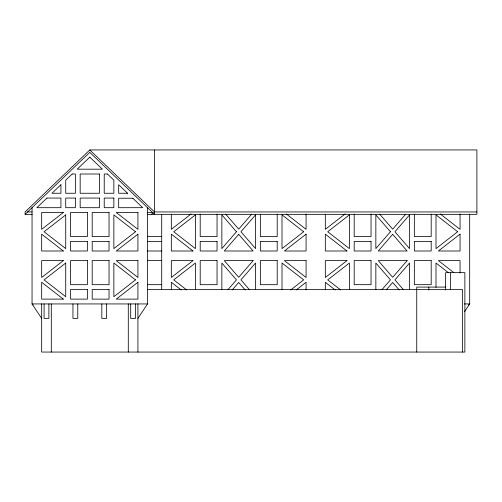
<?xml version="1.0" encoding="UTF-8"?>
<svg xmlns="http://www.w3.org/2000/svg" width="502" height="502" viewBox="0 0 502 502"><rect width="100%" height="100%" fill="white"/><g stroke="black" fill="none" stroke-linecap="round" stroke-linejoin="round"><path stroke-width="0.75" d="M137.918 318.368L147.538 303.936L147.538 207.69M464.657 311.466L469.684 303.936L469.684 213.952M251.64 214.228L238.701 229.163L225.756 214.228M227.895 289.748L236.455 279.871L221.859 263.029L221.859 289.667M232.231 289.93L238.701 282.463L245.171 289.93M405.629 214.228L392.689 229.163L379.744 214.228M381.884 289.748L390.443 279.871L375.847 263.029L375.847 289.667M386.214 289.93L392.689 282.463L399.159 289.93M151.158 214.749L153.198 212.503L147.073 212.503M468.611 305.003L469.684 303.936L464.419 303.936M147.538 214.348L476.9 214.348L476.9 149.947L89.795 149.947L25.1 211.944L25.1 214.348L32.159 214.348M25.1 214.348L89.795 152.351L154.49 214.348L154.49 149.947M191.13 213.946L171.333 229.345L171.333 214.034M345.119 213.946L325.321 229.345L325.321 214.034M290.671 289.98L303.666 279.871L282.011 263.029L282.011 289.667M296.167 289.98L306.069 282.281L306.069 289.936M27.453 211.944L32.159 211.944M476.9 211.944L154.49 211.944L89.795 149.947M147.538 236.561L161.707 236.561M147.538 241.374L161.707 241.374M147.538 251L161.707 251M147.538 260.626L161.707 260.626M147.538 284.684L161.707 284.684M445.619 287.094L416.748 287.094L416.748 352.053M147.538 289.497L462.461 289.497L462.461 352.053M147.538 303.936L32.046 303.936L32.046 207.69M440.26 213.946L460.058 229.345L460.058 214.034M453.871 272.655L438.403 260.626L460.058 260.626L460.058 272.875M448.374 272.655L436 263.029L436 287.313M286.272 213.946L306.069 229.345L306.069 214.034M340.72 289.98L327.724 279.871L349.379 263.029L349.379 289.667M335.217 289.98L325.321 282.281L325.321 289.936M186.731 289.98L173.736 279.871L195.391 263.029L195.391 289.667M181.228 289.98L171.333 282.281L171.333 289.936M33.119 305.003L32.046 303.936L41.672 318.368M403.489 289.748L394.936 279.871L409.532 263.029L409.532 289.667M249.5 289.748L240.947 279.871L255.543 263.029L255.543 289.667M450.432 272.655L450.432 289.779M445.619 290.156L445.619 272.655L464.871 272.655L464.871 352.053L41.672 352.053L41.672 303.936M431.187 214.053L431.187 236.561L414.345 236.561L414.345 214.053M428.777 287.094L428.777 290.219M371.034 214.053L371.034 236.561L354.192 236.561L354.192 214.053M277.198 214.053L277.198 236.561L260.356 236.561L260.356 214.053M217.046 214.053L217.046 236.561L200.204 236.561L200.204 214.053M161.707 214.348L161.707 289.497M137.918 303.936L137.918 352.053M135.509 303.936L135.509 318.368L130.696 318.368L130.696 303.936M128.292 303.936L128.292 352.053M106.637 303.936L106.637 318.368L101.824 318.368L101.824 303.936M77.766 303.936L77.766 318.368L72.953 318.368L72.953 303.936M51.298 303.936L51.298 352.053M48.889 303.936L48.889 318.368L44.082 318.368L44.082 303.936M236.455 231.755L221.859 248.597L221.859 214.906L236.455 231.755M238.701 234.34L224.262 251L253.133 251L238.701 234.34M255.543 214.906L240.947 231.755L255.543 248.597L255.543 214.906M253.133 260.626L238.701 277.28L224.262 260.626L253.133 260.626M390.443 231.755L375.847 248.597L375.847 214.906L390.443 231.755M392.689 234.34L378.251 251L407.122 251L392.689 234.34M409.532 214.906L394.936 231.755L409.532 248.597L409.532 214.906M407.122 260.626L392.689 277.28L378.251 260.626L407.122 260.626M46.943 198.064L36.859 207.69L60.924 207.69L60.924 198.064L46.943 198.064M60.924 184.723L51.982 193.257L60.924 193.257L60.924 184.723M72.15 174.006L65.731 180.13L65.731 193.257L75.356 193.257L75.356 174.006L72.15 174.006M89.795 157.164L77.189 169.193L102.395 169.193L89.795 157.164M63.327 212.503L41.672 229.345L41.672 212.503L63.327 212.503M65.731 214.906L44.082 231.755L65.731 248.597L65.731 214.906M63.327 260.626L41.672 277.468L41.672 260.626L63.327 260.626M65.731 263.029L44.082 279.871L65.731 296.713L65.731 263.029M135.509 231.755L113.854 248.597L113.854 214.906L135.509 231.755M137.918 234.158L116.263 251L137.918 251L137.918 234.158M195.391 214.906L173.736 231.755L195.391 248.597L195.391 214.906M135.509 279.871L113.854 296.713L113.854 263.029L135.509 279.871M137.918 282.281L116.263 299.123L137.918 299.123L137.918 282.281M192.988 260.626L171.333 277.468L171.333 260.626L192.988 260.626M303.666 231.755L282.011 248.597L282.011 214.906L303.666 231.755M306.069 234.158L284.414 251L306.069 251L306.069 234.158M349.379 214.906L327.724 231.755L349.379 248.597L349.379 214.906M346.97 260.626L325.321 277.468L325.321 260.626L346.97 260.626M457.655 231.755L436 248.597L436 214.906L457.655 231.755M460.058 234.158L438.403 251L460.058 251L460.058 234.158M99.421 174.006L80.169 174.006L80.169 193.257L99.421 193.257L99.421 174.006M107.441 174.006L104.228 174.006L104.228 193.257L113.854 193.257L113.854 180.13L107.441 174.006M127.602 193.257L118.667 193.257L118.667 184.723L127.602 193.257M75.356 198.064L65.731 198.064L65.731 207.69L75.356 207.69L75.356 198.064M99.421 198.064L80.169 198.064L80.169 207.69L99.421 207.69L99.421 198.064M113.854 198.064L104.228 198.064L104.228 207.69L113.854 207.69L113.854 198.064M132.81 198.221L118.667 198.221L118.667 207.69L142.725 207.69L132.81 198.221M87.386 212.503L70.544 212.503L70.544 236.561L87.386 236.561L87.386 212.503M109.041 212.503L92.199 212.503L92.199 236.561L109.041 236.561L109.041 212.503M137.918 212.503L116.263 212.503L137.918 229.345L137.918 212.503M87.386 241.374L70.544 241.374L70.544 251L87.386 251L87.386 241.374M109.041 241.374L92.199 241.374L92.199 251L109.041 251L109.041 241.374M217.046 241.374L200.204 241.374L200.204 251L217.046 251L217.046 241.374M277.198 241.374L260.356 241.374L260.356 251L277.198 251L277.198 241.374M371.034 241.374L354.192 241.374L354.192 251L371.034 251L371.034 241.374M431.187 241.374L414.345 241.374L414.345 251L431.187 251L431.187 241.374M63.327 251L41.672 251L41.672 234.158L63.327 251M192.988 251L171.333 251L171.333 234.158L192.988 251M346.97 251L325.321 251L325.321 234.158L346.97 251M87.386 260.626L70.544 260.626L70.544 284.684L87.386 284.684L87.386 260.626M109.041 260.626L92.199 260.626L92.199 284.684L109.041 284.684L109.041 260.626M137.918 260.626L116.263 260.626L137.918 277.468L137.918 260.626M217.046 260.626L200.204 260.626L200.204 284.684L217.046 284.684L217.046 260.626M277.198 260.626L260.356 260.626L260.356 284.684L277.198 284.684L277.198 260.626M306.069 260.626L284.414 260.626L306.069 277.468L306.069 260.626M371.034 260.626L354.192 260.626L354.192 284.684L371.034 284.684L371.034 260.626M431.187 260.626L414.345 260.626L414.345 284.684L431.187 284.684L431.187 260.626M87.386 289.497L70.544 289.497L70.544 299.123L87.386 299.123L87.386 289.497M109.041 289.497L92.199 289.497L92.199 299.123L109.041 299.123L109.041 289.497M63.327 299.123L41.672 299.123L41.672 282.281L63.327 299.123"/></g></svg>
